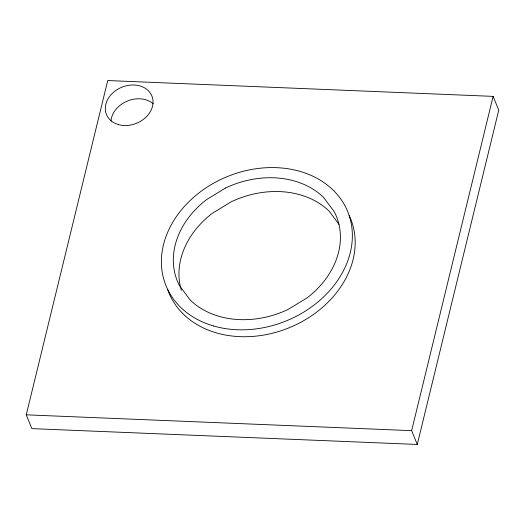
<?xml version="1.0" encoding="UTF-8"?>
<svg xmlns="http://www.w3.org/2000/svg" width="525" height="525" viewBox="0 0 525 525"><rect width="100%" height="100%" fill="white"/><g stroke="black" fill="none" stroke-linecap="round" stroke-linejoin="round"><path stroke-width="0.79" d="M26.25 414.829L107.73 80.548L493.119 96.377L498.75 110.171L417.27 444.452L31.881 428.623L26.25 414.829L411.639 430.658L417.27 444.452M411.639 430.658L493.119 96.377M339.032 224.431L329.214 211.227A85.851 68.198 -22.2 0 0 231.177 201.81L212.192 213.406A85.851 68.198 -22.2 0 0 181.368 290.305M110.972 121.124A24.531 19.484 -22.2 0 1 127.404 101.023A24.531 19.484 -22.2 0 1 153.228 103.806M349.164 215.44A98.109 77.943 -22.2 0 1 289.295 327.705A98.109 77.943 -22.2 0 1 167.744 289.767M225.547 188.016L206.568 199.612A85.851 68.198 -22.2 0 0 179.406 285.528L190.155 299.978A85.851 68.198 -22.2 0 0 288.192 309.396L307.178 297.8A85.851 68.198 -22.2 0 0 334.333 211.883L323.59 197.433A85.851 68.198 -22.2 0 0 225.547 188.016M118.361 124.576A24.531 19.484 -22.2 0 0 153.011 100.938A24.531 19.484 -22.2 0 0 116.15 90.254A24.531 19.484 -22.2 0 0 118.361 124.576M213.609 325.992A98.109 77.943 -22.2 0 0 352.229 231.44A98.109 77.943 -22.2 0 0 204.776 188.692A98.109 77.943 -22.2 0 0 213.609 325.992"/></g></svg>
